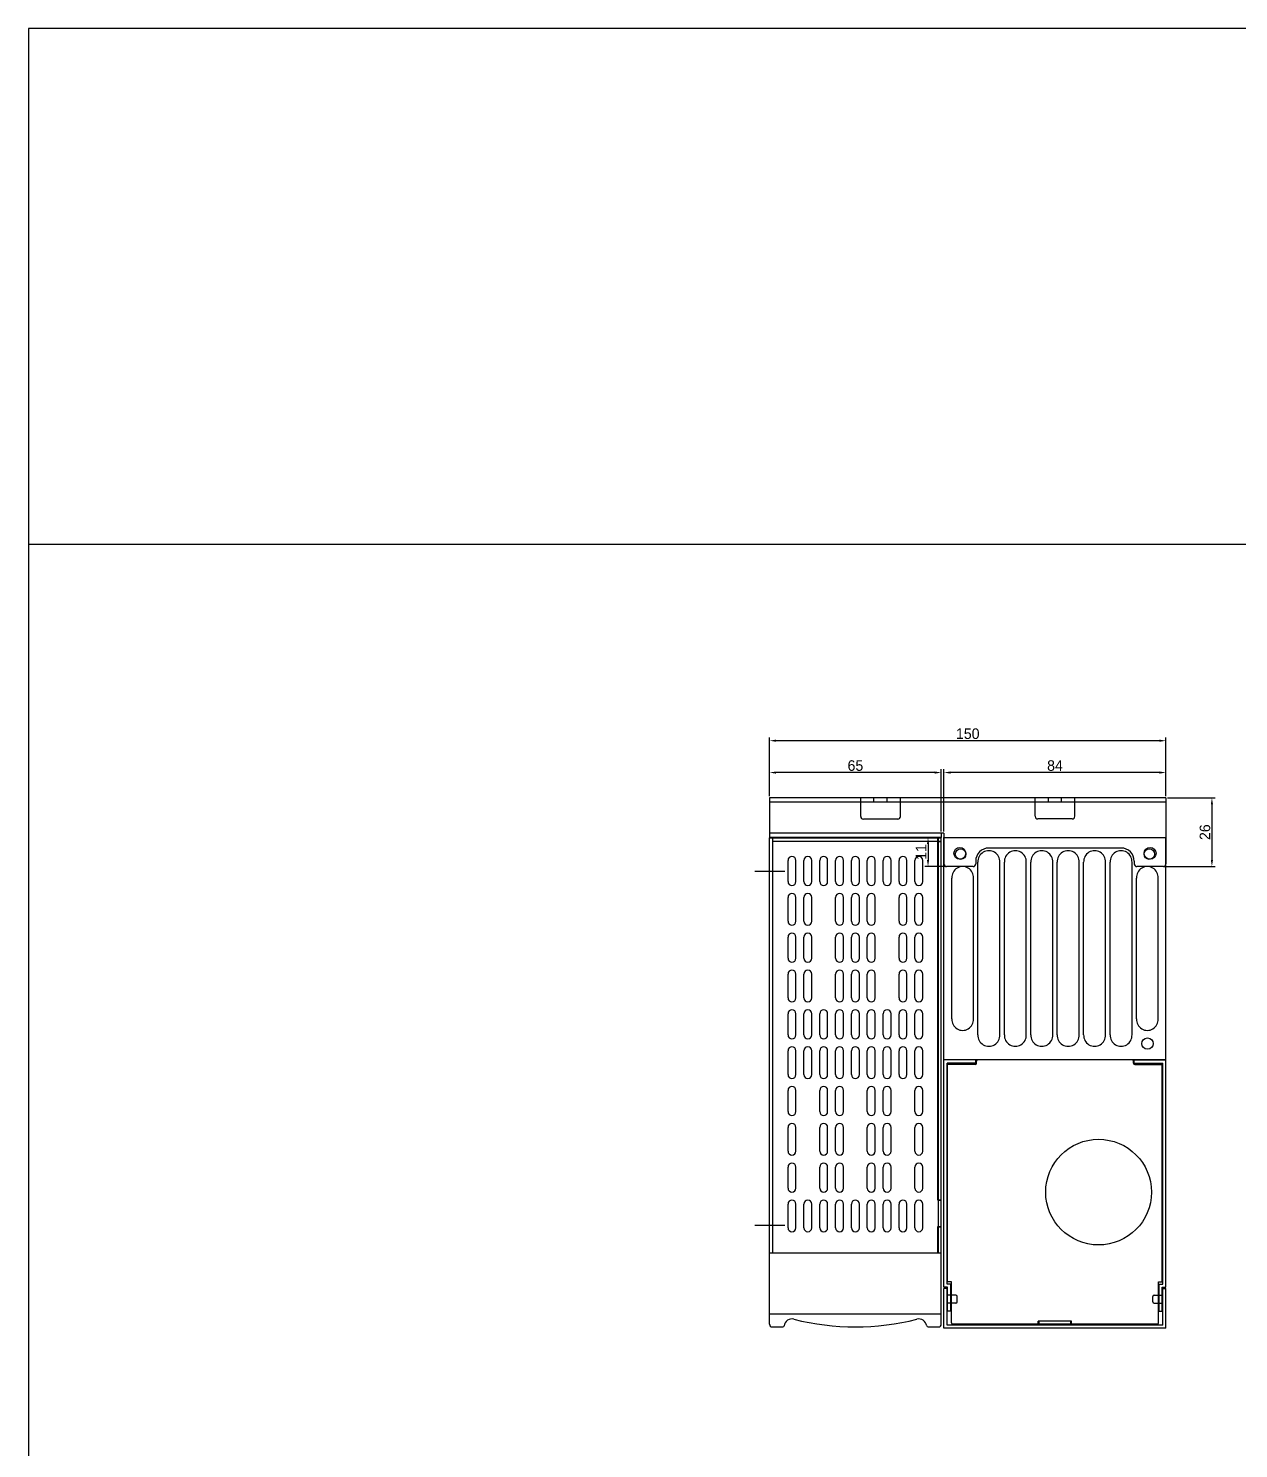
# Model space of a CAD drawing. Header units: millimetres. Extents: x 9994 to 11729, y -2993 to -1712.
# Drawn here: x 9994 to 10452, y -2249 to -1712 of the extents above; entities that cross this region are included whole.
import ezdxf

# ---------------------------------------------------------------- set-up
doc = ezdxf.new("R2010")
doc.units = ezdxf.units.MM
for name, color, linetype in [('CASE', 7, 'Continuous'), ('CASE BRACKET', 7, 'Continuous'), ('CASE COVER', 7, 'Continuous'), ('PCB BASE', 7, 'Continuous'), ('PCB BODY', 7, 'Continuous'), ('방열판', 7, 'Continuous')]:
    doc.layers.add(name, color=color, linetype=linetype)
doc.dimstyles.get("Standard").update_dxf_attribs({"dimtxt": 4, "dimasz": 2, "dimexe": 0.4, "dimexo": 0.9, "dimgap": 0.9, "dimtad": 1, "dimdsep": 46, "dimtxsty": 'Standard', "dimcen": 0.09, "dimclrd": 6, "dimclre": 6, "dimclrt": 4, "dimadec": 0, "dimazin": 2, "dimtfac": 1, "dimtofl": 0, "dimtmove": 0, "dimatfit": 3, "dimfxl": 1, "dimtolj": 1, "dimtzin": 0, "dimarcsym": 0})

# ---------------------------------------------------------------- blocks, each defined once
blk = doc.blocks.new('*D444')
at = {"color": 6, "lineweight": -2, "transparency": 16777216}
for p, q in [((10274.77, -2002.39), (10274.77, -1992.21)), ((10337.27, -1993.46), (10277.27, -1993.46)), ((10339.77, -2015.79), (10339.77, -1992.21))]:
    blk.add_line(p, q, dxfattribs=at)
at = {"color": 6, "transparency": 16777216}
for points in [[(10277.27, -1993.04), (10277.27, -1993.87), (10274.77, -1993.46)], [(10337.27, -1993.04), (10337.27, -1993.87), (10339.77, -1993.46)]]:
    blk.add_solid(points, dxfattribs=at)
at = {"layer": 'Defpoints', "color": 0, "transparency": 16777216}
for p in [(10274.77, -1993.46), (10274.77, -2003.01), (10339.77, -2016.41)]:
    blk.add_point(p, dxfattribs=at)
at = {"color": 1, "transparency": 16777216, "insert": (10307.27, -1990.83), "char_height": 4, "attachment_point": 5}
blk.add_mtext('65', dxfattribs=at)
blk = doc.blocks.new('*D602')
at = {"color": 6, "lineweight": -2, "transparency": 16777216}
for p, q in [((10274.77, -1996.99), (10274.77, -1980.15)), ((10422.27, -1981.4), (10277.27, -1981.4)), ((10424.77, -2002.39), (10424.77, -1980.15))]:
    blk.add_line(p, q, dxfattribs=at)
at = {"color": 6, "transparency": 16777216}
for points in [[(10277.27, -1980.98), (10277.27, -1981.82), (10274.77, -1981.4)], [(10422.27, -1980.98), (10422.27, -1981.82), (10424.77, -1981.4)]]:
    blk.add_solid(points, dxfattribs=at)
at = {"layer": 'Defpoints', "color": 0, "transparency": 16777216}
for p in [(10274.77, -1981.4), (10274.77, -1997.61), (10424.77, -2003.01)]:
    blk.add_point(p, dxfattribs=at)
at = {"color": 1, "transparency": 16777216, "insert": (10349.77, -1978.77), "char_height": 4, "attachment_point": 5}
blk.add_mtext('150', dxfattribs=at)
blk = doc.blocks.new('*D603')
at = {"color": 6, "lineweight": -2, "transparency": 16777216}
for p, q in [((10340.77, -2015.79), (10340.77, -1992.21)), ((10422.27, -1993.46), (10343.27, -1993.46)), ((10424.77, -2002.39), (10424.77, -1992.21))]:
    blk.add_line(p, q, dxfattribs=at)
at = {"color": 6, "transparency": 16777216}
for points in [[(10343.27, -1993.04), (10343.27, -1993.87), (10340.77, -1993.46)], [(10422.27, -1993.04), (10422.27, -1993.87), (10424.77, -1993.46)]]:
    blk.add_solid(points, dxfattribs=at)
at = {"layer": 'Defpoints', "color": 0, "transparency": 16777216}
for p in [(10340.77, -1993.46), (10424.77, -2003.01), (10340.77, -2016.41)]:
    blk.add_point(p, dxfattribs=at)
at = {"color": 1, "transparency": 16777216, "insert": (10382.77, -1990.83), "char_height": 4, "attachment_point": 5}
blk.add_mtext('84', dxfattribs=at)
blk = doc.blocks.new('*D614')
at = {"color": 6, "lineweight": -2, "transparency": 16777216}
for p, q in [((10425.39, -2003.01), (10443.4, -2003.01)), ((10442.15, -2005.51), (10442.15, -2026.51)), ((10424.39, -2029.01), (10443.4, -2029.01))]:
    blk.add_line(p, q, dxfattribs=at)
at = {"color": 6, "transparency": 16777216}
for points in [[(10441.73, -2005.51), (10442.57, -2005.51), (10442.15, -2003.01)], [(10441.73, -2026.51), (10442.57, -2026.51), (10442.15, -2029.01)]]:
    blk.add_solid(points, dxfattribs=at)
at = {"layer": 'Defpoints', "color": 0, "transparency": 16777216}
for p in [(10424.77, -2003.01), (10423.77, -2029.01), (10442.15, -2029.01)]:
    blk.add_point(p, dxfattribs=at)
at = {"color": 1, "transparency": 16777216, "insert": (10439.53, -2016.01), "char_height": 4, "attachment_point": 5, "rotation": 90}
blk.add_mtext('26', dxfattribs=at)
blk = doc.blocks.new('*D615')
at = {"color": 6, "lineweight": -2, "transparency": 16777216}
for p, q in [((10339.14, -2018.01), (10333.48, -2018.01)), ((10334.73, -2020.51), (10334.73, -2026.51)), ((10341.14, -2029.01), (10333.48, -2029.01))]:
    blk.add_line(p, q, dxfattribs=at)
at = {"color": 6, "transparency": 16777216}
for points in [[(10334.32, -2020.51), (10335.15, -2020.51), (10334.73, -2018.01)], [(10334.32, -2026.51), (10335.15, -2026.51), (10334.73, -2029.01)]]:
    blk.add_solid(points, dxfattribs=at)
at = {"layer": 'Defpoints', "color": 0, "transparency": 16777216}
for p in [(10339.77, -2018.01), (10334.73, -2029.01), (10341.77, -2029.01)]:
    blk.add_point(p, dxfattribs=at)
at = {"color": 1, "transparency": 16777216, "insert": (10332.11, -2023.51), "char_height": 4, "attachment_point": 5, "rotation": 90}
blk.add_mtext('11', dxfattribs=at)

msp = doc.modelspace()

# ---------------------------------------------------------------- linework, layer by layer
for p, q in [((9994.37, -1711.875), (9994.37, -2993.143)), ((11728.716, -1711.875), (9994.37, -1711.875)), ((11728.716, -1907.151), (9994.37, -1907.151))]:
    msp.add_line(p, q)
at = {"layer": 'CASE'}
for p, q in [((10274.768, -2175.213), (10274.768, -2018.213)), ((10274.768, -2018.213), (10339.768, -2018.213)), ((10275.968, -2175.213), (10275.968, -2018.213)), ((10275.968, -2019.413), (10339.668, -2019.413)), ((10338.468, -2155.213), (10338.468, -2018.213)), ((10338.568, -2018.213), (10338.568, -2155.213)), ((10338.568, -2019.513), (10339.768, -2019.513)), ((10339.668, -2019.413), (10339.668, -2018.213)), ((10339.768, -2175.213), (10339.768, -2018.213)), ((10269.262, -2030.713), (10280.514, -2030.713)), ((10281.764, -2034.715), (10281.764, -2026.715)), ((10284.764, -2034.715), (10284.764, -2026.715)), ((10287.764, -2034.715), (10287.764, -2026.715)), ((10290.764, -2034.715), (10290.764, -2026.715)), ((10293.764, -2034.715), (10293.764, -2026.715)), ((10296.764, -2034.715), (10296.764, -2026.715)), ((10299.764, -2034.715), (10299.764, -2026.715)), ((10302.764, -2034.715), (10302.764, -2026.715)), ((10305.764, -2034.715), (10305.764, -2026.715)), ((10308.764, -2034.715), (10308.764, -2026.715)), ((10311.764, -2034.715), (10311.764, -2026.715)), ((10314.764, -2034.715), (10314.764, -2026.715)), ((10317.764, -2034.715), (10317.764, -2026.715)), ((10320.764, -2034.715), (10320.764, -2026.715)), ((10323.764, -2034.715), (10323.764, -2026.715)), ((10326.764, -2034.715), (10326.764, -2026.715)), ((10329.764, -2034.715), (10329.764, -2026.715)), ((10332.764, -2034.715), (10332.764, -2026.715)), ((10281.764, -2049.715), (10281.764, -2040.715)), ((10284.764, -2049.715), (10284.764, -2040.715)), ((10287.764, -2049.715), (10287.764, -2040.715)), ((10290.764, -2049.715), (10290.764, -2040.715)), ((10299.764, -2049.715), (10299.764, -2040.715)), ((10302.764, -2049.715), (10302.764, -2040.715)), ((10305.764, -2049.715), (10305.764, -2040.715)), ((10308.764, -2049.715), (10308.764, -2040.715)), ((10311.764, -2049.715), (10311.764, -2040.715)), ((10314.764, -2049.715), (10314.764, -2040.715)), ((10323.764, -2049.715), (10323.764, -2040.715)), ((10326.764, -2049.715), (10326.764, -2040.715)), ((10329.764, -2049.715), (10329.764, -2040.715)), ((10332.764, -2049.715), (10332.764, -2040.715)), ((10281.764, -2063.715), (10281.764, -2055.715)), ((10284.764, -2063.715), (10284.764, -2055.715)), ((10287.764, -2063.715), (10287.764, -2055.715)), ((10290.764, -2063.715), (10290.764, -2055.715)), ((10299.764, -2063.715), (10299.764, -2055.715)), ((10302.764, -2063.715), (10302.764, -2055.715)), ((10305.764, -2063.715), (10305.764, -2055.715)), ((10308.764, -2063.715), (10308.764, -2055.715)), ((10311.764, -2063.715), (10311.764, -2055.715)), ((10314.764, -2063.715), (10314.764, -2055.715)), ((10323.764, -2063.715), (10323.764, -2055.715)), ((10326.764, -2063.715), (10326.764, -2055.715)), ((10329.764, -2063.715), (10329.764, -2055.715)), ((10332.764, -2063.715), (10332.764, -2055.715)), ((10281.764, -2078.715), (10281.764, -2069.715)), ((10284.764, -2078.715), (10284.764, -2069.715)), ((10287.764, -2078.715), (10287.764, -2069.715)), ((10290.764, -2078.715), (10290.764, -2069.715)), ((10299.764, -2078.715), (10299.764, -2069.715)), ((10302.764, -2078.715), (10302.764, -2069.715)), ((10305.764, -2078.715), (10305.764, -2069.715)), ((10308.764, -2078.715), (10308.764, -2069.715)), ((10311.764, -2078.715), (10311.764, -2069.715)), ((10314.764, -2078.715), (10314.764, -2069.715)), ((10323.764, -2078.715), (10323.764, -2069.715)), ((10326.764, -2078.715), (10326.764, -2069.715)), ((10329.764, -2078.715), (10329.764, -2069.715)), ((10332.764, -2078.715), (10332.764, -2069.715)), ((10281.764, -2092.715), (10281.764, -2084.715)), ((10284.764, -2092.715), (10284.764, -2084.715)), ((10287.764, -2092.715), (10287.764, -2084.715)), ((10290.764, -2092.715), (10290.764, -2084.715)), ((10293.764, -2092.715), (10293.764, -2084.715)), ((10296.764, -2092.715), (10296.764, -2084.715)), ((10299.764, -2092.715), (10299.764, -2084.715)), ((10302.764, -2092.715), (10302.764, -2084.715)), ((10305.764, -2092.715), (10305.764, -2084.715)), ((10308.764, -2092.715), (10308.764, -2084.715)), ((10311.764, -2092.715), (10311.764, -2084.715)), ((10314.764, -2092.715), (10314.764, -2084.715)), ((10317.764, -2092.715), (10317.764, -2084.715)), ((10320.764, -2092.715), (10320.764, -2084.715)), ((10323.764, -2092.715), (10323.764, -2084.715)), ((10326.764, -2092.715), (10326.764, -2084.715)), ((10329.764, -2092.715), (10329.764, -2084.715)), ((10332.764, -2092.715), (10332.764, -2084.715)), ((10281.764, -2107.715), (10281.764, -2098.715)), ((10284.764, -2107.715), (10284.764, -2098.715)), ((10287.764, -2107.715), (10287.764, -2098.715)), ((10290.764, -2107.715), (10290.764, -2098.715)), ((10293.764, -2107.715), (10293.764, -2098.715)), ((10296.764, -2107.715), (10296.764, -2098.715)), ((10299.764, -2107.715), (10299.764, -2098.715)), ((10302.764, -2107.715), (10302.764, -2098.715)), ((10305.764, -2107.715), (10305.764, -2098.715)), ((10308.764, -2107.715), (10308.764, -2098.715)), ((10311.764, -2107.715), (10311.764, -2098.715)), ((10314.764, -2107.715), (10314.764, -2098.715)), ((10317.764, -2107.715), (10317.764, -2098.715)), ((10320.764, -2107.715), (10320.764, -2098.715)), ((10323.764, -2107.715), (10323.764, -2098.715)), ((10326.764, -2107.715), (10326.764, -2098.715)), ((10329.764, -2107.715), (10329.764, -2098.715)), ((10332.764, -2107.715), (10332.764, -2098.715)), ((10352.768, -2102.213), (10340.768, -2102.213)), ((10340.768, -2188.213), (10340.768, -2102.213)), ((10352.768, -2103.413), (10341.968, -2103.413)), ((10341.968, -2187.013), (10341.968, -2103.413)), ((10352.568, -2103.913), (10342.168, -2103.913)), ((10342.168, -2186.213), (10342.168, -2103.913)), ((10352.768, -2103.413), (10352.768, -2102.213)), ((10353.068, -2103.413), (10353.068, -2102.713)), ((10411.968, -2102.213), (10353.568, -2102.213)), ((10412.468, -2103.413), (10412.468, -2102.713)), ((10412.768, -2102.213), (10424.768, -2102.213)), ((10412.768, -2103.413), (10412.768, -2102.213)), ((10412.768, -2103.413), (10423.568, -2103.413)), ((10412.968, -2103.913), (10423.368, -2103.913)), ((10423.368, -2186.213), (10423.368, -2103.913)), ((10423.568, -2187.013), (10423.568, -2103.413)), ((10424.768, -2188.213), (10424.768, -2102.213)), ((10281.764, -2121.715), (10281.764, -2113.715)), ((10284.764, -2121.715), (10284.764, -2113.715)), ((10293.764, -2121.715), (10293.764, -2113.715)), ((10296.764, -2121.715), (10296.764, -2113.715)), ((10299.764, -2121.715), (10299.764, -2113.715)), ((10302.764, -2121.715), (10302.764, -2113.715)), ((10311.764, -2121.715), (10311.764, -2113.715)), ((10314.764, -2121.715), (10314.764, -2113.715)), ((10317.764, -2121.715), (10317.764, -2113.715)), ((10320.764, -2121.715), (10320.764, -2113.715)), ((10329.764, -2121.715), (10329.764, -2113.715)), ((10332.764, -2121.715), (10332.764, -2113.715)), ((10281.764, -2136.715), (10281.764, -2127.715)), ((10284.764, -2136.715), (10284.764, -2127.715)), ((10293.764, -2136.715), (10293.764, -2127.715)), ((10296.764, -2136.715), (10296.764, -2127.715)), ((10299.764, -2136.715), (10299.764, -2127.715)), ((10302.764, -2136.715), (10302.764, -2127.715)), ((10311.764, -2136.715), (10311.764, -2127.715)), ((10314.764, -2136.715), (10314.764, -2127.715)), ((10317.764, -2136.715), (10317.764, -2127.715)), ((10320.764, -2136.715), (10320.764, -2127.715)), ((10329.764, -2136.715), (10329.764, -2127.715)), ((10332.764, -2136.715), (10332.764, -2127.715)), ((10281.764, -2150.715), (10281.764, -2142.715)), ((10284.764, -2150.715), (10284.764, -2142.715)), ((10293.764, -2150.715), (10293.764, -2142.715)), ((10296.764, -2150.715), (10296.764, -2142.715)), ((10299.764, -2150.715), (10299.764, -2142.715)), ((10302.764, -2150.715), (10302.764, -2142.715)), ((10311.764, -2150.715), (10311.764, -2142.715)), ((10314.764, -2150.715), (10314.764, -2142.715)), ((10317.764, -2150.715), (10317.764, -2142.715)), ((10320.764, -2150.715), (10320.764, -2142.715)), ((10329.764, -2150.715), (10329.764, -2142.715)), ((10332.764, -2150.715), (10332.764, -2142.715)), ((10281.764, -2165.715), (10281.764, -2156.715)), ((10284.764, -2165.715), (10284.764, -2156.715)), ((10287.764, -2165.715), (10287.764, -2156.715)), ((10290.764, -2165.715), (10290.764, -2156.715)), ((10293.764, -2165.715), (10293.764, -2156.715)), ((10296.764, -2165.715), (10296.764, -2156.715)), ((10299.764, -2165.715), (10299.764, -2156.715)), ((10302.764, -2165.715), (10302.764, -2156.715)), ((10305.764, -2165.715), (10305.764, -2156.715)), ((10308.764, -2165.715), (10308.764, -2156.715)), ((10311.764, -2165.715), (10311.764, -2156.715)), ((10314.764, -2165.715), (10314.764, -2156.715)), ((10317.764, -2165.715), (10317.764, -2156.715)), ((10320.764, -2165.715), (10320.764, -2156.715)), ((10323.764, -2165.715), (10323.764, -2156.715)), ((10326.764, -2165.715), (10326.764, -2156.715)), ((10329.764, -2165.715), (10329.764, -2156.715)), ((10332.764, -2165.715), (10332.764, -2156.715)), ((10338.468, -2155.213), (10339.668, -2155.213)), ((10338.568, -2155.113), (10339.768, -2155.113)), ((10338.568, -2155.213), (10338.568, -2165.213)), ((10339.668, -2165.213), (10339.668, -2155.213)), ((10269.262, -2164.713), (10280.514, -2164.713)), ((10338.468, -2165.213), (10339.668, -2165.213)), ((10338.468, -2175.213), (10338.468, -2165.213)), ((10338.568, -2165.213), (10338.568, -2175.213)), ((10338.568, -2165.313), (10339.768, -2165.313)), ((10274.768, -2175.213), (10301.768, -2175.213)), ((10312.768, -2175.213), (10339.768, -2175.213)), ((10343.368, -2187.013), (10341.968, -2187.013)), ((10343.568, -2186.213), (10342.168, -2186.213)), ((10343.368, -2197.213), (10343.368, -2187.013)), ((10343.568, -2201.713), (10343.568, -2186.213)), ((10421.968, -2201.713), (10421.968, -2186.213)), ((10421.968, -2186.213), (10423.368, -2186.213)), ((10422.168, -2197.213), (10422.168, -2187.013)), ((10422.168, -2187.013), (10423.568, -2187.013)), ((10342.168, -2188.213), (10340.768, -2188.213)), ((10342.168, -2197.213), (10342.168, -2188.213)), ((10423.368, -2197.213), (10423.368, -2188.213)), ((10423.368, -2188.213), (10424.768, -2188.213)), ((10343.368, -2197.213), (10342.168, -2197.213)), ((10422.168, -2197.213), (10423.368, -2197.213)), ((10376.468, -2202.213), (10344.068, -2202.213)), ((10389.068, -2201.013), (10376.468, -2201.013)), ((10376.468, -2202.213), (10376.468, -2201.013)), ((10376.768, -2202.213), (10376.768, -2201.013)), ((10388.768, -2202.213), (10376.768, -2202.213)), ((10388.768, -2202.213), (10388.768, -2201.013)), ((10389.068, -2202.213), (10389.068, -2201.013)), ((10421.468, -2202.213), (10389.068, -2202.213))]:
    msp.add_line(p, q, dxfattribs=at)
msp.add_circle((10399.268, -2152.213), 20, dxfattribs=at)
for centre, radius, start, end in [((10283.264, -2026.715), 1.5, 0, 180), ((10289.264, -2026.715), 1.5, 0, 180), ((10295.264, -2026.715), 1.5, 0, 180), ((10301.264, -2026.715), 1.5, 0, 180), ((10307.264, -2026.715), 1.5, 0, 180), ((10313.264, -2026.715), 1.5, 0, 180), ((10319.264, -2026.715), 1.5, 0, 180), ((10325.264, -2026.715), 1.5, 0, 180), ((10331.264, -2026.715), 1.5, 0, 180), ((10283.264, -2034.715), 1.5, 180, 0), ((10289.264, -2034.715), 1.5, 180, 0), ((10295.264, -2034.715), 1.5, 180, 0), ((10301.264, -2034.715), 1.5, 180, 0), ((10307.264, -2034.715), 1.5, 180, 0), ((10313.264, -2034.715), 1.5, 180, 0), ((10319.264, -2034.715), 1.5, 180, 0), ((10325.264, -2034.715), 1.5, 180, 0), ((10331.264, -2034.715), 1.5, 180, 0), ((10283.264, -2040.715), 1.5, 0, 180), ((10289.264, -2040.715), 1.5, 0, 180), ((10301.264, -2040.715), 1.5, 0, 180), ((10307.264, -2040.715), 1.5, 0, 180), ((10313.264, -2040.715), 1.5, 0, 180), ((10325.264, -2040.715), 1.5, 0, 180), ((10331.264, -2040.715), 1.5, 0, 180), ((10283.264, -2049.715), 1.5, 180, 0), ((10289.264, -2049.715), 1.5, 180, 0), ((10301.264, -2049.715), 1.5, 180, 0), ((10307.264, -2049.715), 1.5, 180, 0), ((10313.264, -2049.715), 1.5, 180, 0), ((10325.264, -2049.715), 1.5, 180, 0), ((10331.264, -2049.715), 1.5, 180, 0), ((10283.264, -2055.715), 1.5, 0, 180), ((10289.264, -2055.715), 1.5, 0, 180), ((10301.264, -2055.715), 1.5, 0, 180), ((10307.264, -2055.715), 1.5, 0, 180), ((10313.264, -2055.715), 1.5, 0, 180), ((10325.264, -2055.715), 1.5, 0, 180), ((10331.264, -2055.715), 1.5, 0, 180), ((10283.264, -2063.715), 1.5, 180, 0), ((10283.264, -2069.715), 1.5, 0, 180), ((10289.264, -2063.715), 1.5, 180, 0), ((10289.264, -2069.715), 1.5, 0, 180), ((10301.264, -2063.715), 1.5, 180, 0), ((10301.264, -2069.715), 1.5, 0, 180), ((10307.264, -2063.715), 1.5, 180, 0), ((10307.264, -2069.715), 1.5, 0, 180), ((10313.264, -2063.715), 1.5, 180, 0), ((10313.264, -2069.715), 1.5, 0, 180), ((10325.264, -2063.715), 1.5, 180, 0), ((10325.264, -2069.715), 1.5, 0, 180), ((10331.264, -2063.715), 1.5, 180, 0), ((10331.264, -2069.715), 1.5, 0, 180), ((10283.264, -2078.715), 1.5, 180, 0), ((10289.264, -2078.715), 1.5, 180, 0), ((10301.264, -2078.715), 1.5, 180, 0), ((10307.264, -2078.715), 1.5, 180, 0), ((10313.264, -2078.715), 1.5, 180, 0), ((10325.264, -2078.715), 1.5, 180, 0), ((10331.264, -2078.715), 1.5, 180, 0), ((10283.264, -2084.715), 1.5, 0, 180), ((10289.264, -2084.715), 1.5, 0, 180), ((10295.264, -2084.715), 1.5, 0, 180), ((10301.264, -2084.715), 1.5, 0, 180), ((10307.264, -2084.715), 1.5, 0, 180), ((10313.264, -2084.715), 1.5, 0, 180), ((10319.264, -2084.715), 1.5, 0, 180), ((10325.264, -2084.715), 1.5, 0, 180), ((10331.264, -2084.715), 1.5, 0, 180), ((10283.264, -2092.715), 1.5, 180, 0), ((10289.264, -2092.715), 1.5, 180, 0), ((10295.264, -2092.715), 1.5, 180, 0), ((10301.264, -2092.715), 1.5, 180, 0), ((10307.264, -2092.715), 1.5, 180, 0), ((10313.264, -2092.715), 1.5, 180, 0), ((10319.264, -2092.715), 1.5, 180, 0), ((10325.264, -2092.715), 1.5, 180, 0), ((10331.264, -2092.715), 1.5, 180, 0), ((10283.264, -2098.715), 1.5, 0, 180), ((10289.264, -2098.715), 1.5, 0, 180), ((10295.264, -2098.715), 1.5, 0, 180), ((10301.264, -2098.715), 1.5, 0, 180), ((10307.264, -2098.715), 1.5, 0, 180), ((10313.264, -2098.715), 1.5, 0, 180), ((10319.264, -2098.715), 1.5, 0, 180), ((10325.264, -2098.715), 1.5, 0, 180), ((10331.264, -2098.715), 1.5, 0, 180), ((10352.568, -2103.413), 0.5, 270, 0), ((10353.568, -2102.713), 0.5, 90, 180), ((10411.968, -2102.713), 0.5, 0, 90), ((10412.968, -2103.413), 0.5, 180, 270), ((10283.264, -2107.715), 1.5, 180, 0), ((10289.264, -2107.715), 1.5, 180, 0), ((10295.264, -2107.715), 1.5, 180, 0), ((10301.264, -2107.715), 1.5, 180, 0), ((10307.264, -2107.715), 1.5, 180, 0), ((10313.264, -2107.715), 1.5, 180, 0), ((10319.264, -2107.715), 1.5, 180, 0), ((10325.264, -2107.715), 1.5, 180, 0), ((10331.264, -2107.715), 1.5, 180, 0), ((10283.264, -2113.715), 1.5, 0, 180), ((10295.264, -2113.715), 1.5, 0, 180), ((10301.264, -2113.715), 1.5, 0, 180), ((10313.264, -2113.715), 1.5, 0, 180), ((10319.264, -2113.715), 1.5, 0, 180), ((10331.264, -2113.715), 1.5, 0, 180), ((10283.264, -2121.715), 1.5, 180, 0), ((10295.264, -2121.715), 1.5, 180, 0), ((10301.264, -2121.715), 1.5, 180, 0), ((10313.264, -2121.715), 1.5, 180, 0), ((10319.264, -2121.715), 1.5, 180, 0), ((10331.264, -2121.715), 1.5, 180, 0), ((10283.264, -2127.715), 1.5, 0, 180), ((10295.264, -2127.715), 1.5, 0, 180), ((10301.264, -2127.715), 1.5, 0, 180), ((10313.264, -2127.715), 1.5, 0, 180), ((10319.264, -2127.715), 1.5, 0, 180), ((10331.264, -2127.715), 1.5, 0, 180), ((10283.264, -2136.715), 1.5, 180, 0), ((10295.264, -2136.715), 1.5, 180, 0), ((10301.264, -2136.715), 1.5, 180, 0), ((10313.264, -2136.715), 1.5, 180, 0), ((10319.264, -2136.715), 1.5, 180, 0), ((10331.264, -2136.715), 1.5, 180, 0), ((10283.264, -2142.715), 1.5, 0, 180), ((10295.264, -2142.715), 1.5, 0, 180), ((10301.264, -2142.715), 1.5, 0, 180), ((10313.264, -2142.715), 1.5, 0, 180), ((10319.264, -2142.715), 1.5, 0, 180), ((10331.264, -2142.715), 1.5, 0, 180), ((10283.264, -2150.715), 1.5, 180, 0), ((10295.264, -2150.715), 1.5, 180, 0), ((10301.264, -2150.715), 1.5, 180, 0), ((10313.264, -2150.715), 1.5, 180, 0), ((10319.264, -2150.715), 1.5, 180, 0), ((10331.264, -2150.715), 1.5, 180, 0), ((10283.264, -2156.715), 1.5, 0, 180), ((10289.264, -2156.715), 1.5, 0, 180), ((10295.264, -2156.715), 1.5, 0, 180), ((10301.264, -2156.715), 1.5, 0, 180), ((10307.264, -2156.715), 1.5, 0, 180), ((10313.264, -2156.715), 1.5, 0, 180), ((10319.264, -2156.715), 1.5, 0, 180), ((10325.264, -2156.715), 1.5, 0, 180), ((10331.264, -2156.715), 1.5, 0, 180), ((10283.264, -2165.715), 1.5, 180, 0), ((10289.264, -2165.715), 1.5, 180, 0), ((10295.264, -2165.715), 1.5, 180, 0), ((10301.264, -2165.715), 1.5, 180, 0), ((10307.264, -2165.715), 1.5, 180, 0), ((10313.264, -2165.715), 1.5, 180, 0), ((10319.264, -2165.715), 1.5, 180, 0), ((10325.264, -2165.715), 1.5, 180, 0), ((10331.264, -2165.715), 1.5, 180, 0), ((10344.068, -2201.713), 0.5, 180, 270), ((10421.468, -2201.713), 0.5, 270, 0)]:
    msp.add_arc(centre, radius, start, end, dxfattribs=at)
at = {"layer": 'CASE BRACKET', "color": 2}
for p, q in [((10424.768, -2003.013), (10274.768, -2003.013)), ((10274.768, -2003.013), (10274.768, -2018.013)), ((10309.268, -2004.696), (10309.268, -2003.096)), ((10314.268, -2004.696), (10314.268, -2003.096)), ((10319.268, -2004.696), (10319.268, -2003.096)), ((10324.268, -2004.696), (10324.268, -2003.096)), ((10375.268, -2004.613), (10375.268, -2003.013)), ((10380.268, -2004.613), (10380.268, -2003.013)), ((10385.268, -2004.613), (10385.268, -2003.013)), ((10390.268, -2004.613), (10390.268, -2003.013)), ((10424.768, -2003.013), (10424.768, -2028.014)), ((10424.768, -2004.613), (10274.768, -2004.613)), ((10309.268, -2010.096), (10309.268, -2004.696)), ((10324.268, -2010.096), (10324.268, -2004.696)), ((10375.268, -2010.013), (10375.268, -2004.613)), ((10390.268, -2010.013), (10390.268, -2004.613)), ((10323.268, -2011.096), (10310.268, -2011.096)), ((10389.268, -2011.013), (10376.268, -2011.013)), ((10340.768, -2016.413), (10274.768, -2016.413)), ((10339.768, -2018.013), (10274.768, -2018.013)), ((10339.768, -2016.413), (10339.768, -2018.013)), ((10340.768, -2016.413), (10340.768, -2028.014)), ((10407.768, -2022.014), (10357.768, -2022.014)), ((10351.768, -2029.014), (10341.768, -2029.014)), ((10352.768, -2027.014), (10352.768, -2028.014)), ((10412.768, -2027.014), (10412.768, -2028.014)), ((10423.768, -2029.014), (10413.768, -2029.014))]:
    msp.add_line(p, q, dxfattribs=at)
for centre in [(10346.768, -2024.014), (10418.768, -2024.014)]:
    msp.add_circle(centre, 2.25, dxfattribs=at)
for centre, radius, start, end in [((10310.268, -2010.096), 1, 180, 270), ((10323.268, -2010.096), 1, 270, 0), ((10376.268, -2010.013), 1, 180, 270), ((10389.268, -2010.013), 1, 270, 0), ((10357.768, -2027.014), 5, 90, 180), ((10407.768, -2027.014), 5, 0, 90), ((10341.768, -2028.014), 1, 180, 270), ((10351.768, -2028.014), 1, 270, 0), ((10413.768, -2028.014), 1, 180, 270), ((10423.768, -2028.014), 1, 270, 0)]:
    msp.add_arc(centre, radius, start, end, dxfattribs=at)
at = {"layer": 'CASE COVER'}
for p, q in [((10340.768, -2203.713), (10340.768, -2188.713)), ((10341.968, -2188.713), (10340.768, -2188.713)), ((10341.968, -2202.513), (10341.968, -2188.713)), ((10345.268, -2191.213), (10341.968, -2191.213)), ((10345.768, -2193.713), (10345.768, -2191.713)), ((10419.768, -2193.713), (10419.768, -2191.713)), ((10420.268, -2191.213), (10423.568, -2191.213)), ((10423.568, -2202.513), (10423.568, -2188.713)), ((10423.568, -2188.713), (10424.768, -2188.713)), ((10424.768, -2203.713), (10424.768, -2188.713)), ((10345.268, -2194.213), (10341.968, -2194.213)), ((10420.268, -2194.213), (10423.568, -2194.213)), ((10423.568, -2202.513), (10341.968, -2202.513)), ((10424.768, -2203.713), (10340.768, -2203.713))]:
    msp.add_line(p, q, dxfattribs=at)
for centre, start, end in [((10345.268, -2191.713), 0, 90), ((10420.268, -2191.713), 90, 180), ((10345.268, -2193.713), 270, 0), ((10420.268, -2193.713), 180, 270)]:
    msp.add_arc(centre, 0.5, start, end, dxfattribs=at)
at = {"layer": 'PCB BASE'}
for p, q in [((10274.768, -2198.213), (10274.768, -2175.213)), ((10274.768, -2175.213), (10339.768, -2175.213)), ((10339.768, -2198.213), (10339.768, -2175.213)), ((10274.768, -2198.213), (10339.768, -2198.213))]:
    msp.add_line(p, q, dxfattribs=at)
at = {"layer": 'PCB BODY'}
for p, q in [((10274.768, -2198.213), (10339.768, -2198.213)), ((10274.768, -2202.212), (10274.768, -2198.213)), ((10275.768, -2203.212), (10279.804, -2203.212)), ((10334.732, -2203.212), (10338.768, -2203.212)), ((10339.768, -2202.212), (10339.768, -2198.213))]:
    msp.add_line(p, q, dxfattribs=at)
for centre, radius, start, end in [((10275.768, -2202.212), 1, 180, 270), ((10279.804, -2202.712), 0.5, 270, 351.78679), ((10283.268, -2203.212), 3, 75.8242, 171.78679), ((10307.268, -2108.196), 95, 255.8242, 284.1758), ((10331.268, -2203.212), 3, 8.21321, 104.1758), ((10334.732, -2202.712), 0.5, 188.21321, 270), ((10338.768, -2202.212), 1, 270, 0)]:
    msp.add_arc(centre, radius, start, end, dxfattribs=at)
at = {"layer": '방열판'}
for p, q in [((10340.768, -2018.013), (10424.768, -2018.013)), ((10340.768, -2102.013), (10340.768, -2018.013)), ((10424.768, -2102.013), (10424.768, -2018.013)), ((10353.618, -2092.663), (10353.618, -2027.363)), ((10361.918, -2092.663), (10361.918, -2027.363)), ((10363.618, -2092.663), (10363.618, -2027.363)), ((10371.918, -2092.663), (10371.918, -2027.363)), ((10373.618, -2092.663), (10373.618, -2027.363)), ((10381.918, -2092.663), (10381.918, -2027.363)), ((10383.618, -2092.663), (10383.618, -2027.363)), ((10391.918, -2092.663), (10391.918, -2027.363)), ((10393.618, -2092.663), (10393.618, -2027.363)), ((10401.918, -2092.663), (10401.918, -2027.363)), ((10403.618, -2092.663), (10403.618, -2027.363)), ((10411.918, -2092.663), (10411.918, -2027.363)), ((10343.768, -2086.663), (10343.768, -2033.363)), ((10351.918, -2086.663), (10351.918, -2033.363)), ((10413.618, -2086.663), (10413.618, -2033.363)), ((10421.768, -2086.663), (10421.768, -2033.363)), ((10340.768, -2102.013), (10424.768, -2102.013))]:
    msp.add_line(p, q, dxfattribs=at)
for centre, radius in [((10347.068, -2024.314), 2), ((10418.468, -2024.314), 2), ((10417.768, -2096.013), 2.15)]:
    msp.add_circle(centre, radius, dxfattribs=at)
for centre, radius, start, end in [((10357.768, -2027.168), 4.155, 357.30423, 182.69577), ((10367.768, -2027.168), 4.155, 357.30423, 182.69577), ((10377.768, -2027.168), 4.155, 357.30423, 182.69577), ((10387.768, -2027.168), 4.155, 357.30423, 182.69577), ((10397.768, -2027.168), 4.155, 357.30423, 182.69577), ((10407.768, -2027.168), 4.155, 357.30423, 182.69577), ((10347.843, -2033.097), 4.084, 356.26095, 183.73905), ((10417.693, -2033.097), 4.084, 356.26095, 183.73905), ((10347.843, -2086.929), 4.084, 176.26095, 3.73905), ((10417.693, -2086.929), 4.084, 176.26095, 3.73905), ((10357.768, -2092.859), 4.155, 177.30423, 2.69577), ((10367.768, -2092.859), 4.155, 177.30423, 2.69577), ((10377.768, -2092.859), 4.155, 177.30423, 2.69577), ((10387.768, -2092.859), 4.155, 177.30423, 2.69577), ((10397.768, -2092.859), 4.155, 177.30423, 2.69577), ((10407.768, -2092.859), 4.155, 177.30423, 2.69577)]:
    msp.add_arc(centre, radius, start, end, dxfattribs=at)

# ---------------------------------------------------------------- dimensions: what is measured, and where the dimension line sits
for base, p1, p2, picture, middle in [((10274.768, -1981.399), (10424.768, -2003.013), (10274.768, -1997.612), '*D602', (10349.768, -1978.774)), ((10274.768, -1993.457), (10339.768, -2016.413), (10274.768, -2003.013), '*D444', (10307.268, -1990.832)), ((10340.768, -1993.457), (10424.768, -2003.013), (10340.768, -2016.413), '*D603', (10382.768, -1990.832))]:
    dim = msp.add_linear_dim(base=base, p1=p1, p2=p2, dimstyle='Standard', override={"dimasz": 2.5, "dimexe": 1.25, "dimexo": 0.625, "dimgap": 0.625, "dimdsep": 44, "dimcen": 2.5, "dimclrt": 1, "dimazin": 0, "dimtofl": 1, "dimtolj": 0, "dimtzin": 8})
    dim.commit()
    dim.dimension.update_dxf_attribs({"geometry": picture, "text_midpoint": middle})
for base, p1, p2, picture, middle in [((10442.15, -2029.014), (10424.768, -2003.013), (10423.768, -2029.014), '*D614', (10439.525, -2016.014)), ((10334.734, -2029.014), (10339.768, -2018.013), (10341.768, -2029.014), '*D615', (10332.109, -2023.514))]:
    dim = msp.add_linear_dim(base=base, p1=p1, p2=p2, angle=90, dimstyle='Standard', override={"dimasz": 2.5, "dimexe": 1.25, "dimexo": 0.625, "dimgap": 0.625, "dimdsep": 44, "dimcen": 2.5, "dimclrt": 1, "dimazin": 0, "dimtofl": 1, "dimtolj": 0, "dimtzin": 8})
    dim.commit()
    dim.dimension.update_dxf_attribs({"geometry": picture, "text_midpoint": middle})

doc.saveas('drawing.dxf')
